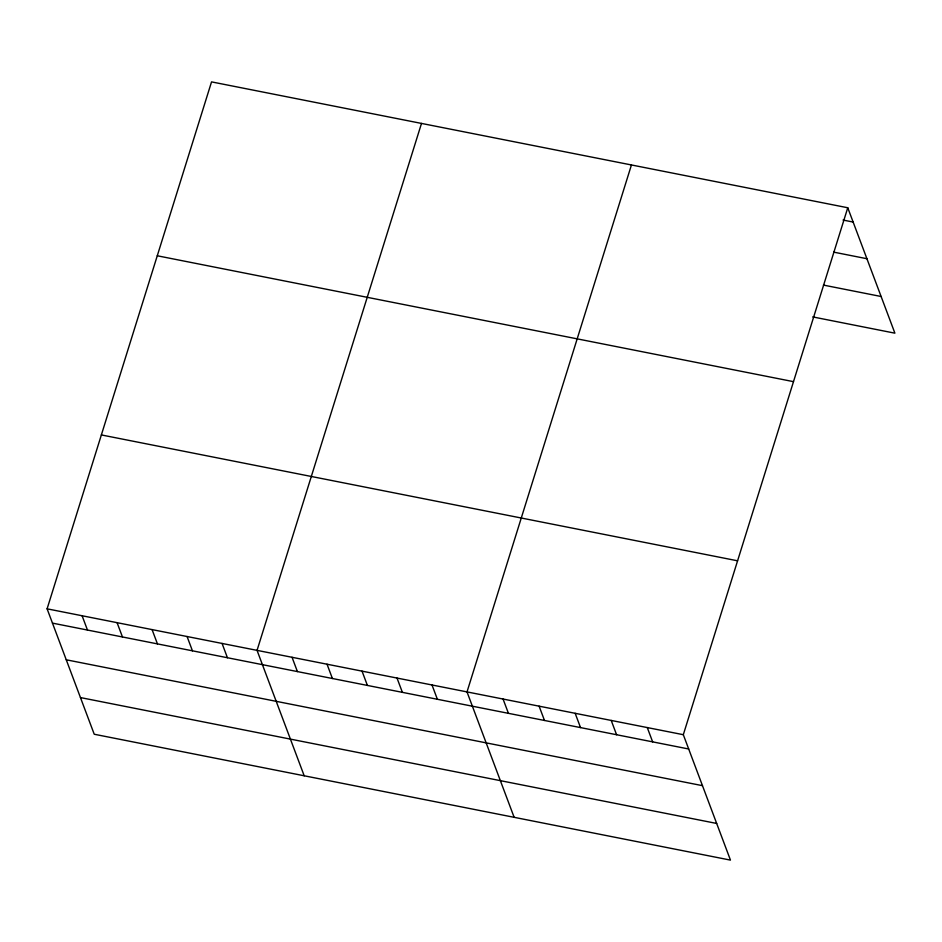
<?xml version="1.0" encoding="UTF-8"?>
<svg xmlns="http://www.w3.org/2000/svg" width="942" height="942" viewBox="0 0 942 942"><rect width="100%" height="100%" fill="white"/><g stroke="black" fill="none" stroke-linecap="round" stroke-linejoin="round"><path stroke-width="1.41" d="M847.765 207.758L683.315 734.701L730.462 860.117L94.235 734.242L47.1 608.826L211.538 81.883L847.765 207.758L894.9 333.174L812.699 316.901M421.498 123.414L257.048 650.369L304.195 775.784M631.446 164.956L467.008 691.911L514.144 817.326M843.031 220.051L853.134 222.041M833.752 252.15L866.911 258.72M823.438 285.085L881.111 296.495M157.279 255.777L793.494 381.651M101.359 434.933L737.586 560.808M47.1 608.826L683.315 734.701M52.469 623.121L688.696 748.996M66.258 659.789L702.473 785.663M80.459 697.575L716.674 823.449M647.272 727.577L652.641 741.86M611.217 720.442L616.586 734.736M575.162 713.306L580.531 727.601M539.107 706.17L544.488 720.465M503.063 699.046L508.433 713.329M432.013 684.987L437.382 699.282M397.018 678.063L402.387 692.358M362.034 671.14L367.404 685.435M327.039 664.216L332.408 678.511M292.044 657.292L297.413 671.587M222.065 643.445L227.434 657.74M187.069 636.521L192.439 650.816M152.074 629.597L157.444 643.892M117.079 622.674L122.46 636.969M82.095 615.75L87.465 630.045"/></g></svg>
